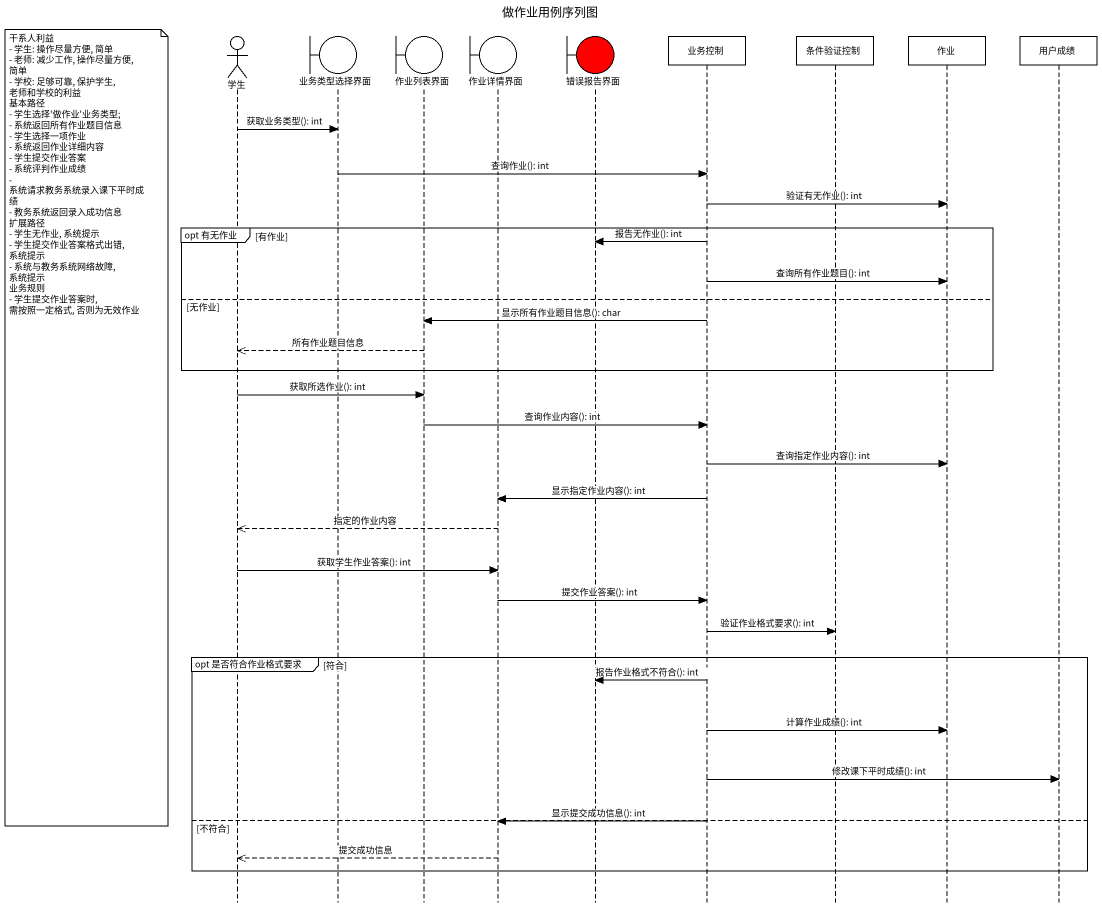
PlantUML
@startuml
title 做作业用例序列图
hide footbox
actor 学生
boundary 业务类型选择界面
boundary 作业列表界面
boundary 作业详情界面
boundary 错误报告界面 #FF0000
participant 业务控制
participant 条件验证控制
participant 作业
participant 用户成绩

学生 -> 业务类型选择界面 : 获取业务类型(): int
业务类型选择界面 -> 业务控制 : 查询作业(): int
业务控制 -> 作业 : 验证有无作业(): int
group opt 有无作业 [有作业]
  业务控制 -> 错误报告界面 : 报告无作业(): int
  业务控制 -> 作业 : 查询所有作业题目(): int
else 无作业
  业务控制 -> 作业列表界面 : 显示所有作业题目信息(): char
  作业列表界面 -->> 学生 : 所有作业题目信息
end
学生 -> 作业列表界面 : 获取所选作业(): int
作业列表界面 -> 业务控制 : 查询作业内容(): int
note left of 学生
  干系人利益
  - 学生: 操作尽量方便, 简单
  - 老师: 减少工作, 操作尽量方便, 简单
  - 学校: 足够可靠, 保护学生, 老师和学校的利益
  基本路径
  - 学生选择'做作业'业务类型;
  - 系统返回所有作业题目信息
  - 学生选择一项作业
  - 系统返回作业详细内容
  - 学生提交作业答案
  - 系统评判作业成绩
  - 系统请求教务系统录入课下平时成绩
  - 教务系统返回录入成功信息
  扩展路径
  - 学生无作业, 系统提示
  - 学生提交作业答案格式出错, 系统提示
  - 系统与教务系统网络故障, 系统提示
  业务规则
  - 学生提交作业答案时, 需按照一定格式, 否则为无效作业
end note
业务控制 -> 作业 : 查询指定作业内容(): int
业务控制 -> 作业详情界面 : 显示指定作业内容(): int
作业详情界面 -->> 学生 : 指定的作业内容
学生 -> 作业详情界面 : 获取学生作业答案(): int
作业详情界面 -> 业务控制 : 提交作业答案(): int
业务控制 -> 条件验证控制 : 验证作业格式要求(): int
group opt 是否符合作业格式要求 [符合]
  业务控制 -> 错误报告界面 : 报告作业格式不符合(): int
  业务控制 -> 作业 : 计算作业成绩(): int
  业务控制 -> 用户成绩 : 修改课下平时成绩(): int
else 不符合
  业务控制 -> 作业详情界面 : 显示提交成功信息(): int
  作业详情界面 -->> 学生 : 提交成功信息
end
@enduml
